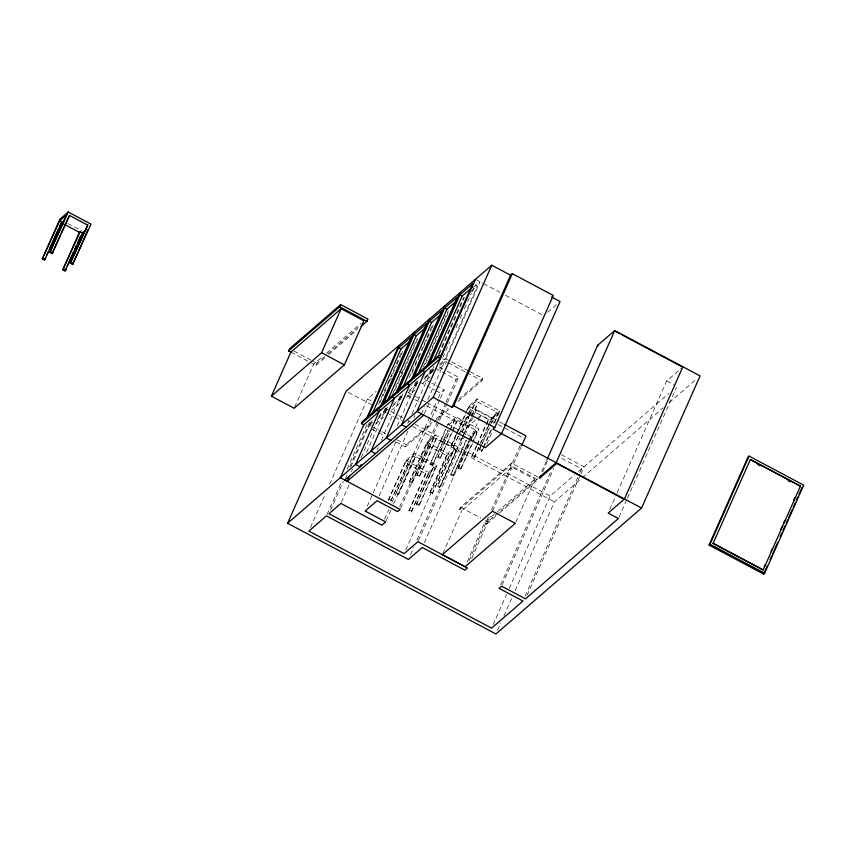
<?xml version="1.0" encoding="UTF-8"?>
<svg xmlns="http://www.w3.org/2000/svg" width="846" height="846" viewBox="0 0 846 846"><rect width="100%" height="100%" fill="white"/><g stroke="black" fill="none" stroke-linecap="round" stroke-linejoin="round"><path stroke-width="0.63" stroke-dasharray="4.23 3.17" d="M294.672 407.085L313.665 364.235L322.527 356.578M310.249 362.426L315.939 365.451L316.912 363.241L326.736 354.76M310.482 527.47L325.382 493.842M329.644 484.229L367.439 398.952L376.227 391.349M327 514.675L341.9 481.046M347.22 469.033L366.921 424.597M330.575 510.106L343.349 481.279M349.736 466.865L369.427 422.418M345.432 478.91L347.537 474.088M350.752 466.897L371.489 420.039M378.405 404.42L402.358 350.371M372.103 420.388L370.527 423.962L368.253 422.746M380.013 402.537L383.703 394.215M384.232 393.02L387.923 384.697M388.451 383.502L392.142 375.169M392.671 373.985L396.362 365.652M396.89 364.467L400.581 356.134M401.11 354.95L402.685 351.376M351.428 471.708L352.496 469.308M341.435 502.196L349.419 484.176M361.126 457.749L381.356 412.108M383.333 412.89L385.438 408.121M366.582 452.441L386.273 407.994M392.66 393.58L417.141 338.326M387.426 407.148L385.839 410.712L383.566 409.506M394.807 390.482L418.537 336.941M400.232 396.076L398.646 399.64L396.372 398.434M377.105 450.009L378.173 447.597M381.366 440.396L402.125 393.549M409.041 377.94L432.993 323.881M402.738 393.898L401.163 397.472L398.878 396.256M411.706 373.678L414.339 367.724M414.868 366.54L418.559 358.207M419.087 357.012L422.778 348.689M423.307 347.495L426.997 339.172M427.526 337.977L431.217 329.654M431.735 328.46L433.321 324.896M416.073 381.641L413.969 386.4L411.685 385.184M397.208 425.95L416.909 381.514M423.296 367.101L448.306 310.641M418.061 380.658L416.475 384.232L414.202 383.016M425.443 364.002L449.163 310.461M367.291 506.225L372.61 494.212M373.139 493.017L396.034 441.358M430.857 369.586L429.282 373.16L427.008 371.944M407.74 423.518L408.798 421.118M411.991 413.906L432.221 368.264M438.609 353.85L463.629 297.401M433.903 366.223L431.788 370.982L429.514 369.776M439.169 354.326L464.486 297.21M379.209 495.915L408.491 429.853M413.81 417.839L414.878 415.439M442.849 357.509L449.702 342.048M456.026 327.762L457.612 324.198M460.245 318.244L461.831 314.68M464.465 308.727L467.098 302.783M467.627 301.588L471.317 293.255M471.846 292.071L474.479 286.117M396.044 441.993L405.297 446.91L406.27 444.7L432.126 422.344M475.008 284.933L477.292 286.138L444.594 359.91L442.321 358.704M421.477 413.895L424.65 406.672M427.865 399.481L480.01 281.75L473.305 287.545M424.29 413.895L428.552 404.293M388.409 500.028L405.826 461.874L408.11 463.079L390.683 501.244L388.409 500.028L405.974 460.393L414.339 453.16L437.107 465.258L419.542 504.893L418.707 505.622L416.433 504.406L433.85 466.252L415.64 456.565L398.212 494.73L395.939 493.525L414.339 453.16M390.683 501.244L408.11 463.079M384.549 519.169L388.8 509.556M391.994 502.355L437.773 399.058M438.302 397.853L440.438 393.052L444.203 389.795L431.682 383.143M386.178 520.713L390.968 509.905M393.633 503.899L431.428 418.622M431.957 417.416L439.941 399.397M440.47 398.202L444.203 389.795M398.212 494.73L415.64 456.565M409.327 481.945L426.754 443.78L429.028 444.996L412.446 482.432L411.6 483.151L409.327 481.945L426.892 442.299L435.267 435.066L416.856 475.431L419.14 476.636L419.976 475.917L436.568 438.482L454.778 448.158L437.35 486.313L439.624 487.529L458.035 447.164L449.66 454.397L432.095 494.043L429.821 492.827L446.413 455.391L447.248 454.672L449.522 455.878L456.216 450.093L453.942 448.877L437.35 486.313M399.703 506.796L437.498 421.52M438.027 420.314L445.482 403.5M446.011 402.305L456.121 379.484L458.638 377.305L444.848 369.977M411.6 483.151L429.028 444.996M400.623 508.235L438.947 421.752M439.476 420.547L446.931 403.732M447.46 402.537L458.638 377.305M416.856 475.431L433.448 437.995L435.732 439.201L436.568 438.482M419.14 476.636L435.732 439.201M428.594 473.972L411.177 512.126L408.893 510.921L425.485 473.485L426.321 472.766L428.594 473.972L435.299 468.187L433.015 466.971M408.893 510.921L426.321 472.766M448.348 430.519L432.528 465.057L430.254 463.851L447.82 424.216L456.184 416.972L478.952 429.07L473.104 442.289M430.254 463.851L446.075 429.313M411.177 512.126L428.742 472.491L437.107 465.258M432.528 465.057L448.052 430.043M416.433 504.406L433.85 466.252M452.134 432.465L440.057 458.543L437.784 457.337L449.554 430.773M450.093 429.557L454.376 419.902L456.65 421.107L457.485 420.388L475.706 430.064L470.884 440.935M437.784 457.337L449.797 431.386M450.336 430.191L456.184 416.972M418.707 505.622L435.299 468.187M440.057 458.543L451.838 431.978M452.367 430.773L456.65 421.107M452.673 431.259L457.485 420.388M429.821 492.827L447.248 454.672M467.669 416.052L453.456 446.963L451.172 445.757L455.962 434.95M456.502 433.744L465.543 413.324M466.083 412.129L468.737 406.122L477.112 398.878L499.88 410.976L494.022 424.195M451.172 445.757L465.395 414.847M467.531 410.014L468.599 407.592L475.293 401.808L477.578 403.013L478.413 402.294L496.623 411.97L491.812 422.841M405.71 550.027L457.866 432.317M458.405 431.122L462.656 421.509L468.578 416.391M458.003 401.332L481.871 380.689L482.855 378.49L470.143 371.732M432.095 494.043L449.522 455.878M453.456 446.963L458.268 436.102M458.807 434.886L467.362 415.566M467.901 414.36L470.884 408.808L468.599 407.592M468.208 414.847L470.884 408.808M471.455 417.987L460.985 440.449L458.712 439.243L459.78 436.832M461.916 431.999L468.874 416.295M469.414 415.09L475.293 401.808M462.212 432.518L469.128 416.898M469.657 415.693L477.112 398.878M439.624 487.529L456.216 450.093M460.985 440.449L462.053 438.038M462.593 436.832L471.159 417.512M471.687 416.306L477.578 403.013M410.553 554.627L413.747 547.425M416.941 540.213L463.248 435.722M463.788 434.516L466.981 427.315L475.854 419.637M471.994 416.782L478.413 402.294M418.453 540.488L464.761 435.997M465.289 434.791L473.802 415.576M474.342 414.371L476.467 409.57L498.347 421.192M468.843 441.411L453.022 475.949L450.749 474.733L466.262 439.719M450.749 474.733L466.569 440.206M453.022 475.949L468.451 441.115M468.991 439.909L470.588 436.314L478.952 429.07M424.364 542.688L479.196 418.971M479.724 417.776L480.792 415.365L496.94 423.952M472.565 443.484L460.552 469.435L458.278 468.219L470.048 441.654M470.588 440.449L475.706 430.064M458.278 468.219L470.355 442.141M460.552 469.435L472.322 442.87M472.861 441.654L477.144 431.999L474.87 430.783M479.058 447.471L474.786 457.136L473.94 457.855L471.666 456.65L476.488 445.779M477.017 444.573L485.583 425.252M486.112 424.036L489.094 418.484L491.367 419.701L498.061 413.906L495.788 412.7L489.908 425.982M471.666 456.65L476.784 446.265M477.324 445.049L489.094 418.484M473.94 457.855L487.782 426.627M488.311 425.422L491.505 418.22L499.88 410.976M481.205 442.638L491.367 419.701M483.383 448.211L481.48 451.341L479.196 450.135L480.274 447.714M480.803 446.508L489.369 427.188M479.196 450.135L489.665 427.674M481.48 451.341L482.548 448.93M483.087 447.714L491.642 428.393M493.789 423.571L498.061 413.906M483.912 447.016L491.896 428.996M486.799 444.15L492.658 430.942M515.817 522.162L534.799 479.312L512.031 467.214L461.821 510.635L459.537 509.429L460.52 507.23L511.576 463.079L537.749 476.996M442.828 553.485L461.821 510.635M467.182 562.019L484.589 522.733L496.401 512.517M459.537 509.429L510.593 465.279L511.576 463.079M469.192 560.57L488.343 517.329M491.537 510.117L520.279 445.26M484.589 522.733L486.862 523.949L487.835 521.739L538.891 477.599M471.698 558.402L490.331 516.356M492.52 511.259L521.199 446.688M541.757 471.434L547.076 459.42M542.667 471.92L547.997 459.907M500.673 584.723L551.243 470.619M502.122 584.956L553.749 468.441M493.197 624.56L506.5 594.537M509.165 588.53L550.154 496.042L574.667 474.839M497.522 630.365L500.716 623.153M503.909 615.951L511.893 597.932M515.087 590.73L554.468 501.847L581.403 478.561M525.112 596.229L577.807 477.313M579.944 472.512L581.54 468.906L559.904 457.411M527.09 595.256L580.324 475.145M580.853 473.94L584.047 466.728L668.964 393.316M609.755 509.482L616.671 493.863M617.199 492.668L666.701 380.964L681.696 367.999M618.934 517.329L626.918 499.309M627.446 498.114L676.419 387.605M326.461 353.173L360.925 323.373M327.709 353.903L358.154 327.592M315.939 365.451L324.769 357.805M328.703 354.411L357.171 329.792M471.381 291.257L477.292 286.138M389.509 379.865L391.497 378.151M372.494 422.249L369.29 425.052L380.848 431.196M378.247 417.311L388.187 408.713M393.168 404.42L403.13 395.769M409.041 390.662L419.024 382.054M424.988 376.893L433.945 369.163M439.677 364.171L445.874 358.841L450.495 361.295M433.649 370.315L423.709 378.902L430.54 382.529M371.299 424.681L368.317 427.262L377.538 432.158M377.274 419.521L387.214 410.913M392.184 406.619L403.13 397.155M408.1 392.861L418.051 384.264M424.015 379.103L433.956 370.495M439.931 365.345L444.901 361.041L447.174 362.247L437.234 370.855M375.571 424.163L383.524 417.29M391.476 410.405L399.439 403.531M406.397 397.504L415.354 389.773M422.313 383.746L430.265 376.872M547.595 312.311L557.197 304.01M436.102 418.907L448.042 408.586M458.976 399.122L482.855 378.49M405.297 446.91L433.141 422.831M434.135 421.964L450.051 408.206M405.826 461.874L412.531 456.089L414.804 457.295M426.754 443.78L433.448 437.995M448.634 424.861L454.376 419.902M469.562 415.534L476.467 409.57M476.837 418.781L480.792 415.365M458.712 439.243L459.547 438.524L461.821 439.73M453.942 448.877L454.778 448.158M495.788 412.7L496.623 411.97M470.45 437.784L477.144 431.999M497.385 511.671L534.799 479.312M486.862 523.949L495.703 516.303M499.626 512.909L537.919 479.798L510.593 465.279M578.59 471.444L581.54 468.906M582.397 477.694L663.19 407.835M669.175 402.654L697.104 378.511M475.452 279.328L482.4 283.029M483.552 283.643L499.764 292.251M505.548 295.328L542.603 315.008M666.701 380.964L673.532 384.592M451.648 361.908L468.98 371.119M448.338 362.86L465.681 372.081M466.844 372.695L481.871 380.689M439.095 366.931L443.695 369.374M435.637 368.592L456.121 379.484M499.5 421.805L502.958 423.645M561.279 454.63L584.047 466.728M468.737 406.122L491.505 418.22M399.449 371.267L402.865 373.086M419.944 382.159L425.633 385.184M426.775 385.787L434.738 390.027M435.88 390.63L440.438 393.052M470.038 409.527L488.258 419.214M498.093 424.565L523.473 438.048M408.332 392.639L421.044 399.397M422.196 400.01L425.665 401.85M426.828 402.463L462.656 421.509M406.947 395.41L413.874 399.09M415.026 399.703L418.495 401.543M426.574 405.837L466.981 427.315M447.82 424.216L470.588 436.314M67.839 223.503L81.491 230.768M480.042 449.406L482.315 450.622M294.144 351.143L311.222 360.216M312.354 360.83L316.912 363.241M290.897 352.137L309.107 361.813M367.439 398.952L372.092 401.427M384.898 408.227L389.551 410.701M390.715 411.325L397.694 415.026M398.857 415.65L402.347 417.501M408.174 420.599L410.5 421.837M415.153 424.311L550.154 496.042M452.018 445.028L454.291 446.244M472.502 455.92L474.786 457.136M348.467 392.375L371.743 404.748M383.386 410.934L385.713 412.171M386.876 412.785L393.855 416.496M395.019 417.12L402.009 420.832M412.478 426.395L554.468 501.847M426.892 442.299L449.66 454.397M428.192 445.715L446.413 455.391M438.619 456.607L440.903 457.823M459.114 467.5L461.387 468.705M382.001 431.809L385.469 433.649M397.028 439.793L406.27 444.7M378.691 432.771L384.475 435.838M431.09 463.122L433.364 464.338M451.584 474.014L453.858 475.219M405.974 460.393L428.742 472.491M407.275 463.809L425.485 473.485M417.702 474.701L419.976 475.917M438.186 485.593L440.47 486.799M460.52 507.23L481.004 518.112M485.562 520.533L487.835 521.739M410.162 481.215L412.446 482.432M430.656 492.108L432.93 493.313M396.774 492.795L399.048 494.001M417.268 503.687L419.542 504.893M389.245 499.309L391.518 500.515M409.728 510.201L412.013 511.407"/><path stroke-width="1.27" d="M42.3 258.908L59.728 220.743L62.001 221.959L44.574 260.113L42.3 258.908L59.865 219.273L68.23 212.029L90.998 224.127L72.597 264.491L70.324 263.286L87.751 225.121L69.531 215.444L61.208 233.073M44.574 260.113L45.652 257.702M46.72 255.291L48.328 251.664M49.396 249.253L58.49 228.716M59.558 226.305L62.001 221.959M69.531 215.444L52.114 253.599L49.829 252.394L66.422 214.958L59.728 220.743M49.829 252.394L68.23 212.029M52.114 253.599L60.14 235.484M82.496 232.851L65.068 271.006L62.794 269.8L79.376 232.364L80.222 231.635L82.496 232.851L86.324 229.541M62.794 269.8L80.222 231.635M65.068 271.006L66.136 268.605M67.194 266.204L73.581 251.791M74.649 249.38L76.246 245.784M77.314 243.384L80.507 236.171M70.324 263.286L87.751 225.121M72.597 264.491L77.948 252.415M79.027 250.004L88.121 229.467M290.897 352.137L271.376 396.182L294.144 408.28L344.364 364.859L363.875 320.814L341.107 308.716L290.897 352.137L288.613 350.931L289.586 348.732L340.642 304.581L367.968 319.101L366.995 321.3L361.105 326.397M288.613 350.931L339.669 306.781L340.642 304.581M271.376 396.182L321.596 352.761L341.107 308.716M641.554 508.044L495.925 633.971L287.587 523.272L346.141 391.148L491.769 265.221L510.561 275.204L512.316 273.681L553.295 295.455L494.751 427.59L492.985 429.102L641.554 508.044L700.097 375.92L614.725 330.553L597.646 345.316L547.076 459.42M361.464 423.613L438.048 357.403L440.322 358.609L363.738 424.829L361.464 423.613L362.437 421.414L439.021 355.193L441.295 356.409L440.047 357.488M363.738 424.829L340.325 477.673L400.084 509.429L397.578 511.608L377.083 500.716L365.155 511.026L385.649 521.919L381.884 525.176L340.896 503.402L328.978 513.712L404.113 553.633L417.913 541.694L467.436 568.004L464.93 570.183L422.239 547.489L408.428 559.439L326.461 515.88L308.885 531.077L491.6 628.166L522.987 601.03L499.077 588.33L501.593 586.151L525.493 598.862L618.405 518.524L608.158 513.088L624.475 498.971L682.69 367.132M366.318 419.013L398.868 345.549M367.555 417.966L398.667 347.769L411.473 336.697L380.362 406.894M371.944 414.424L400.941 348.975L409.802 341.308M377.76 408.174L376.777 410.373L379.061 411.579M349.832 475.315L347.177 481.321L423.761 415.1M380.034 409.379L355.637 464.433L360.195 466.855L361.253 464.454M381.631 405.763L414.191 332.309M383.397 403.531L413.98 334.53L426.786 323.458L396.203 392.459M387.257 401.173L416.253 335.735L426.109 327.222M393.073 394.923L392.1 397.134L394.373 398.339L370.95 451.193L375.508 453.604M396.954 392.523L429.504 319.069M397.662 392.671L429.292 321.279L442.098 310.207L410.469 381.599M403.098 386.738L431.576 322.495L440.438 314.828M408.385 381.683L407.412 383.883L409.686 385.099L386.273 437.942L390.82 440.364M412.806 378.077L444.816 305.818M413.504 378.236L444.615 308.039L457.422 296.967L426.31 367.164M417.892 374.693L446.889 309.245L456.734 300.732M423.709 368.444L422.725 370.643L425.009 371.849L401.586 424.703L406.143 427.124M428.118 364.838L460.139 292.579M428.816 364.996L459.928 294.799L472.734 283.717L440.576 356.303M433.734 360.259L462.202 296.005L472.057 287.492M438.048 357.403L439.021 355.193M475.452 279.328L416.898 411.463L485.202 447.756L501.53 433.638L560.073 301.514L551.539 296.978M287.587 523.272L433.226 397.345L491.769 265.221M433.226 397.345L452.007 407.328L510.561 275.204M452.007 407.328L453.763 405.805L512.316 273.681M521.728 445.493L525.99 435.88L504.11 424.258M614.725 330.553L556.171 462.677L539.092 477.44L540.012 477.927L541.07 475.526M709.022 545.067L748.054 456.977L749.059 456.11L803.7 485.149L764.668 573.228L763.663 574.106L709.022 545.067L710.027 544.2L749.059 456.11M713.104 543.354L750.36 459.526L800.443 486.143L763.198 569.961L713.104 543.354L763.198 569.961M764.181 566.905L765.249 564.504M771.076 551.359L772.134 548.969M780.604 529.839L782.201 526.254M783.787 522.669L784.845 520.279M793.855 499.954L794.912 497.564M763.663 574.106L767.407 565.657M770.082 559.618L771.679 556.002M772.758 553.591L777.569 542.73M780.234 536.692L781.841 533.075M782.91 530.664L785.046 525.831M786.124 523.42L787.721 519.804M788.789 517.392L792.004 510.149M793.072 507.737L795.208 502.915M796.276 500.494L797.884 496.877M798.952 494.466L802.156 487.222M344.872 480.094L421.456 413.874M540.012 477.927L556.753 463.449L624.137 499.267M750.36 459.526L800.443 486.143M615.296 331.325L619.949 333.8M622.265 335.027L681.527 366.519M597.646 345.316L598.556 345.803M459.928 294.799L462.202 296.005M757.741 464.528L760.068 465.765M788.028 480.613L790.354 481.86M444.615 308.039L446.889 309.245M429.292 321.279L431.576 322.495M413.98 334.53L416.253 335.735M339.669 306.781L366.995 321.3M398.667 347.769L400.941 348.975M453.763 405.805L494.751 427.59M710.027 544.2L764.668 573.228M321.596 352.761L344.364 364.859M61.166 222.678L79.376 232.364M50.665 251.674L52.949 252.88M71.159 262.556L73.433 263.772M43.135 258.178L45.409 259.394M63.63 269.07L65.903 270.286M492.52 511.259L442.299 554.68L465.067 566.778L515.288 523.357L492.52 511.259"/></g></svg>
